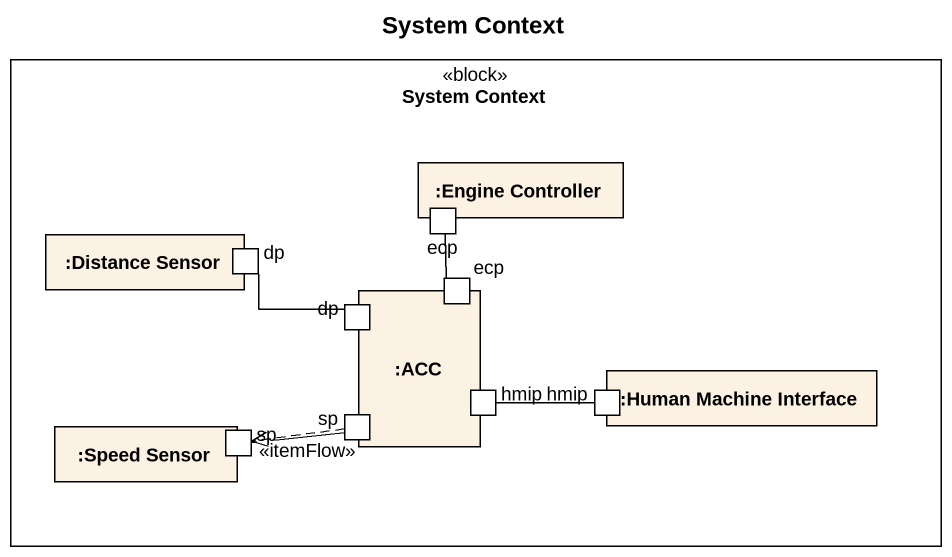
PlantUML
@startuml
title System Context
rectangle "System Context" as System_Context <<block>> {
  rectangle ":Engine Controller" as Engine_Controller {
    port ecp <<ProxyPort>>
  }
  rectangle ":Distance Sensor" as Distance_Sensor {
    port dp <<ProxyPort>>
  }
  rectangle ":ACC" as ACC {
    port "ecp" as ecp_2
    port "dp" as dp_2
    port "sp" as sp_2
    port hmip
  }
  rectangle ":Human Machine Interface" as Human_Machine_Interface {
    port "hmip" as hmip_2 <<ProxyPort>>
  }
  rectangle ":Speed Sensor" as Speed_Sensor {
    port sp <<ProxyPort>>
  }
}
dp -right- dp_2
ecp_2 -up- ecp
sp -right- sp_2
sp_2 .left.> sp : <<itemFlow>>
hmip -right- hmip_2
@enduml
